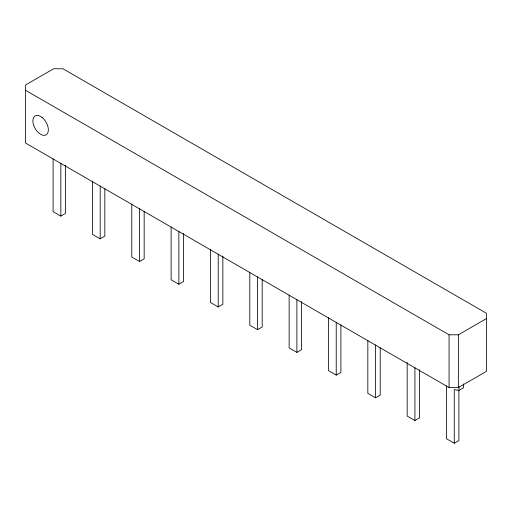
<?xml version="1.0" encoding="UTF-8"?>
<svg xmlns="http://www.w3.org/2000/svg" width="512" height="512" viewBox="0 0 512 512"><rect width="100%" height="100%" fill="white"/><g stroke="black" fill="none" stroke-linecap="round" stroke-linejoin="round"><path stroke-width="0.77" d="M53.094 158.758L53.094 211.622L60.838 216.096L65.485 213.414L65.485 165.28M92.435 181.472L92.435 234.336L100.179 238.81L104.826 236.128L104.826 188.781M131.776 204.186L131.776 257.05L139.52 261.523L144.166 258.842L144.166 211.494M171.117 226.899L171.117 279.763L178.867 284.237L183.514 281.555L183.514 233.421M210.464 249.613L210.464 302.477L218.208 306.95L222.854 304.269L222.854 256.134M249.805 272.326L249.805 325.197L257.549 329.664L262.195 326.982L262.195 279.642M289.146 295.04L289.146 347.91L296.89 352.378L301.536 349.696L301.536 301.562M328.486 317.754L328.486 370.624L336.23 375.091L340.883 372.41L340.883 325.069M25.6 90.317L449.069 334.803L458.362 334.803L486.4 318.618M367.834 340.467L367.834 393.338L375.578 397.805L380.224 395.123L380.224 347.782M458.362 387.565L486.4 371.379L486.4 313.254L62.931 68.762L53.638 68.762L25.6 84.954L25.6 143.078L449.069 387.565L458.362 387.565L458.362 334.803M407.174 362.394L407.174 416.051L414.918 420.518L419.565 417.837L419.565 369.709M446.515 385.894L446.515 438.765L454.259 443.238L458.906 440.55L458.906 386.643M463.552 383.955L463.552 387.789L458.906 390.47L454.259 389.581L454.259 443.238M449.069 334.803L449.069 387.565M414.918 367.654L414.918 420.518M375.578 344.941L375.578 397.805M336.23 322.227L336.23 375.091M296.89 299.514L296.89 352.378M257.549 276.8L257.549 329.664M218.208 254.086L218.208 306.95M178.867 231.373L178.867 284.237M139.52 208.653L139.52 261.523M100.179 185.939L100.179 238.81M60.838 163.226L60.838 216.096M42.042 117.402L40.026 116.109A10.95 6.323 60 0 0 32.89 120.429A10.95 6.323 60 0 0 39.206 133.344L41.222 134.637A10.95 6.323 60 0 0 48.358 130.31A10.95 6.323 60 0 0 42.042 117.402"/></g></svg>
